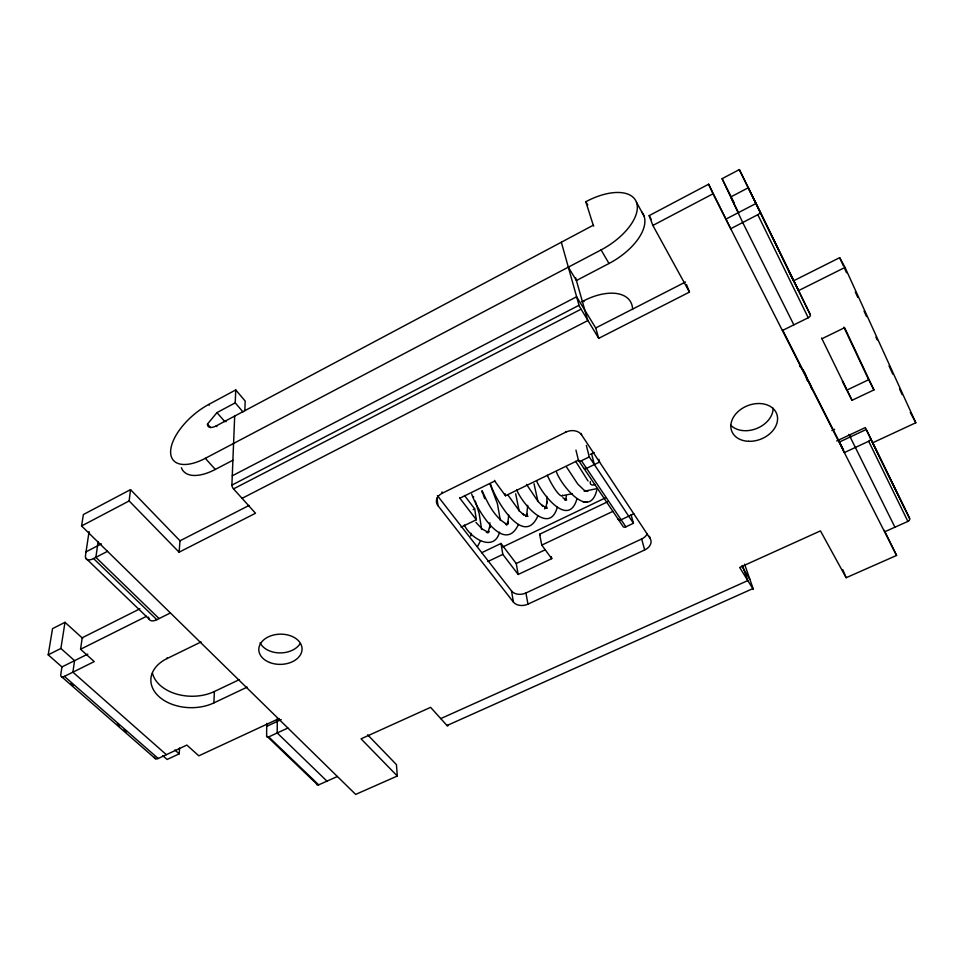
<?xml version="1.0" encoding="UTF-8"?>
<svg xmlns="http://www.w3.org/2000/svg" width="964" height="964" viewBox="0 0 964 964"><rect width="100%" height="100%" fill="white"/><g stroke="black" fill="none" stroke-linecap="round" stroke-linejoin="round"><path stroke-width="1.45" d="M277.271 718.542L277.222 732.965L326.965 781.141M337.376 776.49L318.686 784.853A2.494 1.603 -47.2 0 1 316.566 783.84L266.606 735.942L266.739 723.434M508.703 515.186L507.811 523.392L508.209 521.777L506.437 525.055L508.377 523.621L505.498 523.657L507.1 524.392C494.448 517.463 487.82 503.341 482.133 490.7M244.856 410.736L245.169 401.048L235.746 389.926L208.718 404.446A44.669 21.353 -40.5 0 0 170.652 450.73A44.669 21.353 -40.5 0 0 205.308 458.334L215.321 469.432L232.866 460.25M367.646 734.833L396.445 764.621L397.301 776.02L355.668 794.408L81.579 525.958L83.362 514.547L130.514 489.628L129.14 500.943L179.099 552.191L255.508 513.246L233.529 488.881A2.964 1.133 61.9 0 1 231.89 485.109L234.686 416.074M242.976 411.929L235.216 402.844L235.746 389.926M167.085 657.846L167.025 658.569A39.813 27.04 1.4 0 0 158.47 696.129A39.813 27.04 1.4 0 0 213.863 702.913L214.394 691.513L239.446 679.584M162.747 755.631L167.121 759.475L179.184 753.848L179.581 748.052M179.099 552.191L180.003 540.804L130.514 489.628M470.733 536.044L471.071 533.309M566.338 496.014L565.832 498.737M98.111 541.539L95.882 557.349L159.096 618.575M87.82 654.062L61.949 666.931L60.768 674.607A5.459 2.759 -46.3 0 0 64.407 676.379L94.243 661.593L80.554 649.254L82.205 637.77L139.888 608.826M89.074 531.574L85.471 555.638A11.664 5.579 -43.7 0 0 93.556 558.554L156.843 619.695L170.399 612.947M61.949 666.931L48.2 654.833L60.889 648.459L65.01 622.31L82.675 638.373M48.2 654.833L52.538 628.636L65.01 622.31M596.752 490.218C589.402 520.379 561.301 485.326 556.553 472.191M557.385 506.895C549.528 536.273 521.669 503.027 516.68 489.712M576.87 499.063C568.543 528.127 541.961 494.146 536.647 481.036M518.439 524.512C504.052 555.385 476.481 508.799 471.697 494.086M537.912 515.812C523.669 548.552 494.954 498.81 490.459 483.94M499.569 532.188C493.99 552.842 470.046 537.984 464.347 525.019M480.542 540.696L477.421 546.769M526.537 515.776L527.38 514.198L526.633 515.933L527.706 505.317M210.526 427.546L207.477 424.088L216.96 412.616L235.216 402.844M565.338 499.774L566.326 498.725M544.576 508.872L546.624 506.666L545.708 508.233L547.154 501.545L547.034 502.967L546.781 496.424M526.886 515.692L525.633 516.367L528.007 516.21L522.488 513.981L523.922 514.945L519.391 510.956L507.859 494.894M207.477 424.088A11.11 5.302 -40.2 0 0 216.225 425.895L593.258 225.239L585.811 201.741A48.827 24.703 -31.7 0 1 636.662 202.838A48.827 24.703 -31.7 0 1 601.078 249.917L205.308 458.334M561.337 242.229L579.244 306.094L598.716 338.34L689.441 292.104L652.857 225.443L649.158 215.635L708.636 184.208L730.712 228.733L757.8 214.707A3.398 1.808 -27.9 0 0 760.03 211.514L739.328 169.592L722.096 178.689L742.714 222.515L793.842 324.868M81.579 525.958L129.14 500.943M652.857 225.443L712.986 193.812L708.636 184.208M641.663 211.996A48.477 24.919 -31.6 0 1 609.007 263.485L576.424 280.524L568.314 267.173M86.049 551.83L101.341 543.877M232.264 475.806L576.58 296.779L595.716 327.977L598.716 338.34M726.254 218.948L756.053 203.464M581.666 301.865L583.533 300.901A46.356 25.618 -32.3 0 1 632.601 309.456M231.89 485.109L578.966 305.311M93.556 558.554L107.486 551.336M233.529 488.881L580.846 309.299M242.072 498.34L587.787 320.59L575.629 277.74M180.003 540.804L249.098 505.425M595.716 327.977L685.512 282.006M845.018 267.414L839.668 257.677L793.673 280.765L798.541 290.634L845.018 267.414L915.8 422.762L872.697 442.777M80.554 649.254L146.552 616.285M437.933 505.606A11.568 8.821 -7.5 0 1 442.199 493.267L565.76 432.161A11.893 9.23 -13.9 0 1 581.581 434.872L650.085 538.43A11.182 8.086 -14.7 0 1 644.687 549.962L527.959 604.151A10.869 7.772 -9.8 0 1 513.426 602.114L437.933 505.606L436.993 497.99M782.382 330.519L808.242 317.759A3.217 1.892 -26.4 0 0 810.29 314.638L760.03 211.514M461.093 527.163L476.337 519.753L459.852 498.207L494.713 481.06L494.592 480.385M167.025 658.569L201.09 641.928M821.979 338.726L844.597 327.688L873.938 389.914L851.995 400.313L842.44 381.081L846.778 389.986M473.167 509.619L474.674 508.872L464.503 495.496M494.713 481.06L505.498 495.749L578.749 460.021M590.305 454.381L594.173 452.502M575.954 450.128L578.4 460.177A2.928 1.795 -33.8 0 0 581.437 460.72L589.257 456.912L586.341 445.38M481.687 552.721L500.991 543.479L516.234 563.518L518.174 574.472L551.733 558.662L551.312 556.614M502.871 546.913L605.464 497.87M551.733 558.662L541.78 545.118L539.611 534.237L607.501 501.858M846.958 390.071L868.672 379.72L873.938 389.914M487.844 561.554L502.834 554.408L500.991 543.479M541.78 545.118L612.996 511.318M213.863 702.913L247.194 687.115M516.234 563.518L545.311 549.745M633.782 513.776L621.117 519.753A2.832 1.844 -33.3 0 1 618.105 519.114M578.4 460.177L622.877 526.187A2.82 1.844 -33.3 0 0 625.877 526.838L633.432 523.271L631.083 514.716M831.908 430.583L834.607 429.317M154.469 757.222A5.145 2.916 -47.8 0 0 158.204 758.499L186.871 745.076L198.801 755.836L279.138 718.517M836.716 440.958L865.298 427.582L905.256 509.57M437.403 495.629L511.523 590.944A10.773 7.76 -9.9 0 0 525.934 592.993L641.638 538.997A11.086 8.074 -14.8 0 0 647.29 533.731M870.528 438.246A2.988 1.964 -24.1 0 1 868.685 441.271L844.356 452.586L839.451 442.018L866.226 429.498L909.618 518.451A2.844 1.988 -22.2 0 1 907.895 521.404L884.591 531.827M266.715 726.338L281.235 719.59M266.606 735.942A2.591 1.579 -46.3 0 0 268.715 736.894L287.899 728.037M440.753 718.602L747.751 580.617L742.509 565.555M397.301 776.02L361.054 738.834L430.607 707.347L447.007 725.531L753.089 588.498L744.582 564.217M753.089 588.498L753.246 589.317L739.653 567.459L820.46 530.887L846.151 577.725L896.58 555.445L884.241 530.284M546.275 507.679L544.961 508.088L547.275 508.161L541.527 505.04L542.684 506.04L538.057 501.473L526.525 484.374M586.943 490.869L585.69 491.182L587.799 491.363L584.256 490.315L577.725 484L566.507 466.974M562.12 495.773L572.423 493.652M584.208 491.242L597.463 488.531M565.88 499.521L564.494 499.653L566.675 499.918L562.819 497.713M583.015 501.846L587.064 502.196M70.926 683.488L73.192 685.464M117.21 723.964L119.476 725.94M123.982 729.893L126.248 731.869M61.588 676.716L155.421 758.716M64.407 676.379L158.204 758.499M166.362 754.679L72.89 672.173L74.577 660.653L60.889 648.459M174.846 749.98L179.184 753.848M268.715 736.894L318.686 784.853M85.7 558.132L148.962 618.972M216.225 425.895L216.84 426.594M225.431 420.991L226.046 421.69M216.96 412.616L224.793 421.605M208.718 404.446L209.309 405.145M475.939 522.392L482.277 529.079L488.495 532.526L486.386 532.405L489.194 531.393L487.796 532.682L489.833 526.416L489.688 527.971L489.833 522.765M502.834 554.408L518.174 574.472M588.028 480.988L575.653 461.298M539.611 534.237L540.226 535.092M581.437 460.72L625.877 526.838M589.257 456.912L633.432 523.271M741.75 566.109L749.896 579.4M583.533 300.901L584.003 301.66M601.078 249.917L609.007 263.485M593.258 225.239L593.752 226.082M585.811 201.741L586.775 203.404M587.257 204.235L587.739 205.067M636.457 202.259L643.988 215.936M649.158 215.635L651.303 219.539M910.293 412.496L915.8 422.762M782.611 330.013L843.536 450.068M712.986 193.812L896.58 555.445M722.096 178.689L734.11 202.765M738.677 212.96L730.7 196.981L748.305 187.763L807.217 308.42M849.332 434.644L850.682 437.319M894.929 527.2L848.874 434.39M788.624 270.703L793.637 280.873M806.133 306.215L810.29 314.638M909.618 518.451L872.3 442.331M821.581 338.027L851.995 400.313M739.328 169.592L793.685 281.066M757.8 214.707L808.242 317.759M868.685 441.271L907.895 521.404M843.874 327.133L868.672 379.72M489.857 483.603L497.424 503.714L500.352 520.439M839.668 257.677L843.428 265.895M844.669 268.643L846.549 272.752M855.297 291.935L857.791 297.406M864.045 311.107L866.54 316.59M875.914 337.147L877.168 339.882M889.037 365.91L892.797 374.14M899.665 389.203L902.159 394.686M473.384 496.508L473.661 497.147M481.759 491.291L482.783 493.689M842.717 569.604L846.151 577.725M686.501 284.537L689.441 292.104M483.301 494.881L484.735 498.653M475.252 501.027L479.192 513.523L481.626 529.489M534.02 483.747L537.96 501.473M649.495 536.358L650.085 538.43M641.638 538.997L644.687 549.962M515.68 493.773L519.162 511.041M598.849 459.334L599.548 462.033L586.558 468.347A2.916 1.808 -33.7 0 1 583.521 467.781M591.583 453.755L594.342 464.564M581.244 433.511L581.581 434.872M565.591 431.486L565.76 432.161M525.934 592.993L527.959 604.151M505.136 493.713L505.498 495.749M511.523 590.944L513.426 602.114M474.674 508.872L476.337 519.753M459.756 497.52L459.852 498.207M442.018 491.881L442.199 493.267M156.843 619.695A11.194 5.856 -44.4 0 1 148.577 617.117M215.321 469.432A44.368 21.557 -40.6 0 1 181.413 467.745M562.59 495.159A22.208 4.314 64 0 1 547.275 475.264M300.141 643.627A21.461 15.087 -1.1 0 1 279.5 652.905A21.461 15.087 -1.1 0 1 260.075 642.771M773.14 408.266A23.871 17.93 -21.5 0 1 756.535 428.57A23.871 17.93 -21.5 0 1 730.555 425.016M448.031 725.012A2.543 0.819 66.4 0 1 447.007 725.531M595.101 484.482A5.676 3.398 -40.9 0 1 590.354 481.53M214.394 691.513A39.5 27.016 1.5 0 1 152.457 673.221M806.41 378.478A42.091 31.535 -22.5 0 1 811.652 388.793M799.505 366.031A41.717 31.451 -22.7 0 1 807.29 380.563M269.655 662.485A21.642 15.111 -1.2 0 0 302.069 649.013A21.642 15.111 -1.2 0 0 269.558 636.324A21.642 15.111 -1.2 0 0 269.655 662.485M748.642 441.307A24.088 17.979 -21.3 0 0 776.647 413.664A24.088 17.979 -21.3 0 0 737.327 412.291A24.088 17.979 -21.3 0 0 748.642 441.307"/></g></svg>
